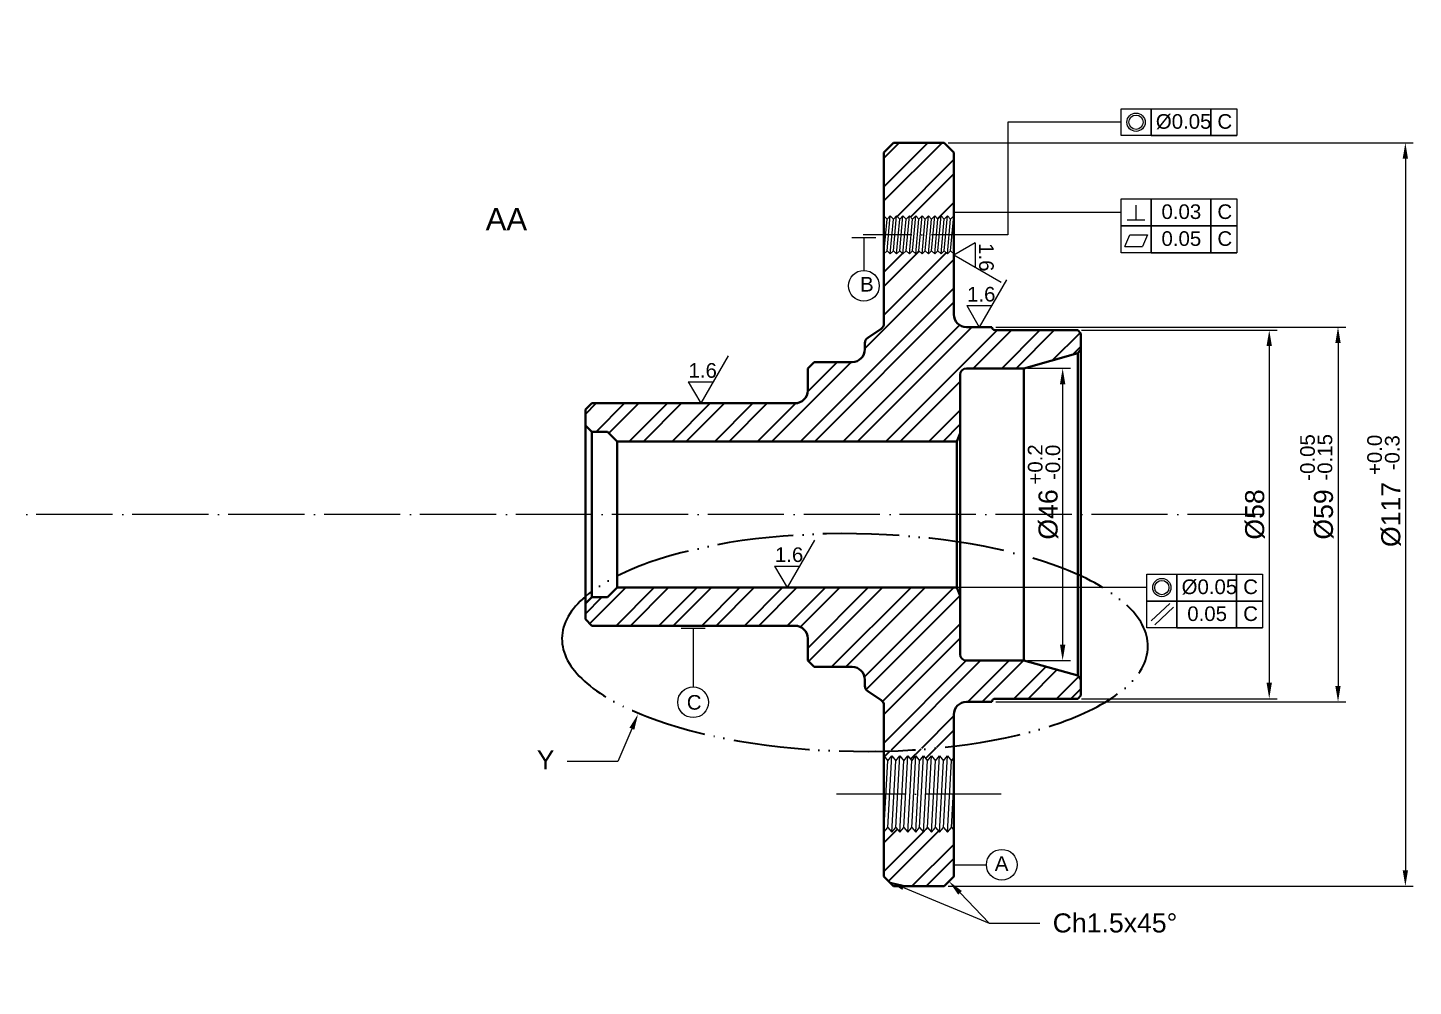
# Model space of a CAD drawing. Header units: millimetres. Extents: x 2429 to 3344, y 1091 to 1407.
# Drawn here: x 3106.1 to 3324.2, y 1251 to 1401.9 of the extents above; entities that cross this region are included whole.
import ezdxf
from ezdxf import colors
from ezdxf.entities.mleader import LeaderData, LeaderLine
from ezdxf.math import Vec2, Vec3

# ---------------------------------------------------------------- set-up
doc = ezdxf.new("R2010")
doc.units = ezdxf.units.MM
doc.linetypes.add('ACAD_ISO04W100', pattern=[30, 24, -3, 0, -3])
doc.linetypes.add('ACAD_ISO05W100', pattern=[33, 24, -3, 0, -3, 0, -3])
for name, color, linetype, lineweight in [('AM_0', 7, 'Continuous', 40), ('AM_4', 1, 'ACAD_ISO04W100', 25), ('AM_5', 3, 'Continuous', 25), ('AM_7', 4, 'Continuous', 35), ('AM_BOR', 2, 'ACAD_ISO05W100', 35)]:
    doc.layers.add(name, color=color, linetype=linetype, lineweight=lineweight)
doc.styles.get("Standard").update_dxf_attribs({"font": 'arial.ttf'})
doc.dimstyles.new('ISO-25', dxfattribs={"dimtxt": 3, "dimasz": 2.5, "dimexe": 1.25, "dimexo": 0.625, "dimtad": 1, "dimtxsty": 'Standard', "dimcen": 2.5, "dimadec": 0, "dimazin": 0, "dimtfac": 1, "dimtmove": 0, "dimatfit": 3, "dimfxl": 1, "dimarcsym": 0})

# ---------------------------------------------------------------- blocks, each defined once
blk = doc.blocks.new('*D98')
at = {"layer": 'AM_5', "color": 0, "lineweight": -2}
for p, q in [((3041.36, 1400.19), (3041.36, 1401.92)), ((2977.82, 1325.31), (2964.75, 1325.31))]:
    blk.add_line(p, q, dxfattribs=at)
blk.add_arc((3041.36, 1325.31), 75.37, 91.9007, 178.0993, dxfattribs=at)
at = {"layer": 'AM_5', "color": 0}
for points in [[(3038.86, 1401.05), (3038.87, 1400.21), (3041.36, 1400.67)], [(2966.45, 1327.8), (2965.62, 1327.81), (2966, 1325.31)]]:
    blk.add_solid(points, dxfattribs=at)
at = {"layer": 'Defpoints', "color": 0}
for p in [(3041.36, 1399.56), (3003.68, 1390.57), (2978.45, 1325.31), (3300.64, 1325.31), (3041.36, 1251.05)]:
    blk.add_point(p, dxfattribs=at)
at = {"layer": 'AM_5', "color": 0, "insert": (2986.55, 1380.12), "char_height": 3, "attachment_point": 5, "rotation": 45}
blk.add_mtext('90°', dxfattribs=at)
blk = doc.blocks.new('*D111')
at = {"layer": 'AM_5', "color": 0, "lineweight": -2}
for p, q in [((3251, 1383.81), (3324.21, 1383.81)), ((3322.96, 1381.31), (3322.96, 1269.31)), ((3251, 1266.81), (3324.21, 1266.81))]:
    blk.add_line(p, q, dxfattribs=at)
at = {"layer": 'AM_5', "color": 0}
for points in [[(3322.54, 1381.31), (3323.38, 1381.31), (3322.96, 1383.81)], [(3322.54, 1269.31), (3323.38, 1269.31), (3322.96, 1266.81)]]:
    blk.add_solid(points, dxfattribs=at)
at = {"layer": 'Defpoints', "color": 0}
for p in [(3250.38, 1383.81), (3250.38, 1266.81), (3322.96, 1266.81)]:
    blk.add_point(p, dxfattribs=at)
at = {"layer": 'AM_5', "color": 0, "insert": (3320.72, 1325.31), "char_height": 3, "attachment_point": 5, "rotation": 90}
blk.add_mtext('%%C117', dxfattribs=at)
blk = doc.blocks.new('*D112')
at = {"layer": 'AM_5', "color": 0, "lineweight": -2}
for p, q in [((3258.5, 1354.81), (3313.61, 1354.81)), ((3312.36, 1352.31), (3312.36, 1298.31)), ((3258.5, 1295.81), (3313.61, 1295.81))]:
    blk.add_line(p, q, dxfattribs=at)
at = {"layer": 'AM_5', "color": 0}
for points in [[(3311.94, 1352.31), (3312.77, 1352.31), (3312.36, 1354.81)], [(3311.94, 1298.31), (3312.77, 1298.31), (3312.36, 1295.81)]]:
    blk.add_solid(points, dxfattribs=at)
at = {"layer": 'Defpoints', "color": 0}
for p in [(3257.88, 1354.81), (3257.88, 1295.81), (3312.36, 1295.81)]:
    blk.add_point(p, dxfattribs=at)
at = {"layer": 'AM_5', "color": 0, "insert": (3310.12, 1325.31), "char_height": 3, "attachment_point": 5, "rotation": 90}
blk.add_mtext('%%C59', dxfattribs=at)
blk = doc.blocks.new('*D113')
at = {"layer": 'AM_5', "color": 0, "lineweight": -2}
for p, q in [((3272, 1354.31), (3302.78, 1354.31)), ((3301.53, 1351.81), (3301.53, 1298.81)), ((3272, 1296.31), (3302.78, 1296.31))]:
    blk.add_line(p, q, dxfattribs=at)
at = {"layer": 'AM_5', "color": 0}
for points in [[(3301.11, 1351.81), (3301.95, 1351.81), (3301.53, 1354.31)], [(3301.11, 1298.81), (3301.95, 1298.81), (3301.53, 1296.31)]]:
    blk.add_solid(points, dxfattribs=at)
at = {"layer": 'Defpoints', "color": 0}
for p in [(3271.38, 1354.31), (3271.38, 1296.31), (3301.53, 1296.31)]:
    blk.add_point(p, dxfattribs=at)
at = {"layer": 'AM_5', "color": 0, "insert": (3299.29, 1325.31), "char_height": 3, "attachment_point": 5, "rotation": 90}
blk.add_mtext('%%C58', dxfattribs=at)
blk = doc.blocks.new('*D114')
at = {"layer": 'AM_5', "color": 0, "lineweight": -2}
for p, q in [((3263.5, 1348.31), (3270.26, 1348.31)), ((3269.01, 1345.81), (3269.01, 1304.81)), ((3263.5, 1302.31), (3270.26, 1302.31))]:
    blk.add_line(p, q, dxfattribs=at)
at = {"layer": 'AM_5', "color": 0}
for points in [[(3268.59, 1345.81), (3269.43, 1345.81), (3269.01, 1348.31)], [(3268.59, 1304.81), (3269.43, 1304.81), (3269.01, 1302.31)]]:
    blk.add_solid(points, dxfattribs=at)
at = {"layer": 'Defpoints', "color": 0}
for p in [(3262.88, 1348.31), (3262.88, 1302.31), (3269.01, 1302.31)]:
    blk.add_point(p, dxfattribs=at)
at = {"layer": 'AM_5', "color": 0, "insert": (3266.77, 1325.31), "char_height": 3, "attachment_point": 5, "rotation": 90}
blk.add_mtext('%%C46', dxfattribs=at)

msp = doc.modelspace()

# ---------------------------------------------------------------- hatches: boundary and pattern name
at = {"layer": 'AM_7'}
h = msp.add_hatch(dxfattribs=at)
h.set_pattern_fill('ANSI32', color=256, scale=0.5, style=0)
h.set_pattern_definition([(45, (0, 28.606), (-3.367596, 3.367596), []), (45, (2.245, 28.606), (-3.367596, 3.367596), [])])
h.paths.add_polyline_path([(3251.876, 1382.305), (3250.376, 1383.805), (3242.376, 1383.805), (3240.876, 1382.305), (3240.876, 1372.305), (3241.376, 1371.805), (3241.876, 1372.305), (3242.376, 1371.805), (3242.876, 1372.305), (3243.376, 1371.805), (3243.876, 1372.305), (3244.376, 1371.805), (3244.876, 1372.305), (3245.376, 1371.805), (3245.876, 1372.305), (3246.376, 1371.805), (3246.876, 1372.305), (3247.376, 1371.805), (3247.876, 1372.305), (3248.376, 1371.805), (3248.876, 1372.305), (3249.376, 1371.805), (3249.876, 1372.305), (3250.376, 1371.805), (3250.876, 1372.305), (3251.376, 1371.805), (3251.876, 1372.305)])
h.paths.add_polyline_path([(3252.876, 1347.305, -0.4142136), (3253.876, 1348.305), (3262.876, 1348.305), (3271.395, 1350.672), (3271.876, 1351.305), (3271.876, 1353.805), (3271.376, 1354.305), (3258.376, 1354.305, -0.4142136), (3257.876, 1354.805), (3253.876, 1354.805, -0.4142136), (3251.876, 1356.805), (3251.876, 1366.305), (3251.376, 1366.805), (3250.876, 1366.305), (3250.376, 1366.805), (3249.876, 1366.305), (3249.376, 1366.805), (3248.876, 1366.305), (3248.376, 1366.805), (3247.876, 1366.305), (3247.376, 1366.805), (3246.876, 1366.305), (3246.376, 1366.805), (3245.876, 1366.305), (3245.376, 1366.805), (3244.876, 1366.305), (3244.376, 1366.805), (3243.876, 1366.305), (3243.376, 1366.805), (3242.876, 1366.305), (3242.376, 1366.805), (3241.876, 1366.305), (3241.376, 1366.805), (3240.876, 1366.305), (3240.876, 1355.341, -0.2507649), (3240.431, 1354.509), (3238.322, 1353.102, 0.2507649), (3237.876, 1352.27), (3237.876, 1351.305, -0.4142136), (3235.876, 1349.305), (3229.876, 1349.305), (3228.876, 1348.305), (3228.876, 1344.805, -0.4142136), (3226.876, 1342.805), (3194.876, 1342.805), (3193.876, 1341.805), (3193.876, 1339.305), (3194.876, 1338.305), (3197.376, 1338.305), (3198.876, 1336.805), (3252.376, 1336.805), (3252.876, 1338.105)])
edge = h.paths.add_edge_path()
edge.add_line((3252.876, 1312.505), (3252.376, 1313.805))
edge.add_line((3252.376, 1313.805), (3198.876, 1313.805))
edge.add_line((3198.876, 1313.805), (3197.376, 1312.305))
edge.add_line((3197.376, 1312.305), (3194.876, 1312.305))
edge.add_line((3194.876, 1312.305), (3193.876, 1311.305))
edge.add_line((3193.876, 1311.305), (3193.876, 1308.805))
edge.add_line((3193.876, 1308.805), (3194.876, 1307.805))
edge.add_line((3194.876, 1307.805), (3226.876, 1307.805))
edge.add_arc((3226.876, 1305.805), 2, 0, 90, ccw=False)
edge.add_line((3228.876, 1305.805), (3228.876, 1302.305))
edge.add_line((3228.876, 1302.305), (3229.876, 1301.305))
edge.add_line((3229.876, 1301.305), (3235.876, 1301.305))
edge.add_arc((3235.876, 1299.305), 2, 0, 90, ccw=False)
edge.add_line((3237.876, 1299.305), (3237.876, 1298.341))
edge.add_arc((3238.876, 1298.341), 1, 180, 236.30993)
edge.add_line((3238.322, 1297.509), (3240.431, 1296.102))
edge.add_arc((3239.876, 1295.27), 1, 0, 56.30993, ccw=False)
edge.add_line((3240.876, 1295.27), (3240.876, 1288.053))
edge.add_ellipse((3236.315, 1305.152), major_axis=(-46.124, 0.653), ratio=0.3712639, start_angle=95.97734, end_angle=110.01912)
edge.add_line((3251.876, 1288.839), (3251.876, 1293.805))
edge.add_arc((3253.876, 1293.805), 2, 90, 180, ccw=False)
edge.add_line((3253.876, 1295.805), (3257.876, 1295.805))
edge.add_arc((3258.376, 1295.805), 0.5, 90, 180, ccw=False)
edge.add_line((3258.376, 1296.305), (3271.376, 1296.305))
edge.add_line((3271.376, 1296.305), (3271.876, 1296.805))
edge.add_line((3271.876, 1296.805), (3271.876, 1299.305))
edge.add_line((3271.876, 1299.305), (3271.395, 1299.939))
edge.add_line((3271.395, 1299.939), (3262.876, 1302.305))
edge.add_line((3262.876, 1302.305), (3253.876, 1302.305))
edge.add_arc((3253.876, 1303.305), 1, 180, 270, ccw=False)
edge.add_line((3252.876, 1303.305), (3252.876, 1312.505))
edge = h.paths.add_edge_path()
edge.add_ellipse((3236.315, 1305.152), major_axis=(-46.124, 0.653), ratio=0.3712639, start_angle=95.97734, end_angle=110.01912, ccw=False)
edge.add_line((3240.876, 1288.053), (3240.876, 1287.305))
edge.add_line((3240.876, 1287.305), (3241.501, 1286.555))
edge.add_line((3241.501, 1286.555), (3242.126, 1287.305))
edge.add_line((3242.126, 1287.305), (3242.751, 1286.555))
edge.add_line((3242.751, 1286.555), (3243.376, 1287.305))
edge.add_line((3243.376, 1287.305), (3244.001, 1286.555))
edge.add_line((3244.001, 1286.555), (3244.626, 1287.305))
edge.add_line((3244.626, 1287.305), (3245.251, 1286.555))
edge.add_line((3245.251, 1286.555), (3245.876, 1287.305))
edge.add_line((3245.876, 1287.305), (3246.501, 1286.555))
edge.add_line((3246.501, 1286.555), (3247.126, 1287.305))
edge.add_line((3247.126, 1287.305), (3247.751, 1286.555))
edge.add_line((3247.751, 1286.555), (3248.376, 1287.305))
edge.add_line((3248.376, 1287.305), (3249.001, 1286.555))
edge.add_line((3249.001, 1286.555), (3249.626, 1287.305))
edge.add_line((3249.626, 1287.305), (3250.251, 1286.555))
edge.add_line((3250.251, 1286.555), (3250.876, 1287.305))
edge.add_line((3250.876, 1287.305), (3251.501, 1286.555))
edge.add_line((3251.501, 1286.555), (3251.876, 1287.005))
edge.add_line((3251.876, 1287.005), (3251.876, 1288.839))
h.paths.add_polyline_path([(3251.501, 1276.055), (3250.876, 1275.305), (3250.251, 1276.055), (3249.626, 1275.305), (3249.001, 1276.055), (3248.376, 1275.305), (3247.751, 1276.055), (3247.126, 1275.305), (3246.501, 1276.055), (3245.876, 1275.305), (3245.251, 1276.055), (3244.626, 1275.305), (3244.001, 1276.055), (3243.376, 1275.305), (3242.751, 1276.055), (3242.126, 1275.305), (3241.501, 1276.055), (3240.876, 1275.305), (3240.876, 1268.305), (3242.376, 1266.805), (3250.376, 1266.805), (3251.861, 1268.29), (3251.861, 1272.078), (3251.864, 1275.621)])

# ---------------------------------------------------------------- linework, layer by layer
at = {"layer": 'AM_0'}
for p, q in [((3240.876, 1382.305), (3242.376, 1383.805)), ((3250.376, 1383.805), (3242.376, 1383.805)), ((3250.376, 1383.805), (3251.876, 1382.305)), ((3240.876, 1382.305), (3240.876, 1355.341)), ((3251.876, 1382.305), (3251.876, 1356.805)), ((3257.876, 1354.805), (3253.876, 1354.805)), ((3257.876, 1354.805), (3257.876, 1354.805)), ((3240.431, 1354.509), (3238.322, 1353.102)), ((3271.376, 1354.305), (3258.376, 1354.305)), ((3271.376, 1354.305), (3271.876, 1353.805)), ((3271.876, 1353.805), (3271.876, 1325.305)), ((3237.876, 1352.27), (3237.876, 1351.305)), ((3262.876, 1348.305), (3271.395, 1350.672)), ((3271.876, 1351.305), (3271.395, 1350.672)), ((3271.395, 1350.672), (3271.395, 1325.305)), ((3229.876, 1349.305), (3228.876, 1348.305)), ((3228.876, 1348.305), (3228.876, 1344.805)), ((3229.876, 1349.305), (3235.876, 1349.305)), ((3253.876, 1348.305), (3262.876, 1348.305)), ((3262.876, 1348.305), (3262.876, 1325.305)), ((3252.876, 1347.305), (3252.876, 1325.305)), ((3194.876, 1342.805), (3193.876, 1341.805)), ((3193.876, 1341.805), (3193.876, 1325.305)), ((3194.876, 1342.805), (3226.876, 1342.805)), ((3193.876, 1339.305), (3194.876, 1338.305)), ((3197.376, 1338.305), (3194.876, 1338.305)), ((3194.876, 1338.305), (3194.876, 1325.305)), ((3198.876, 1336.805), (3197.376, 1338.305)), ((3252.376, 1336.805), (3252.876, 1338.105)), ((3252.876, 1336.805), (3252.876, 1338.105)), ((3252.376, 1336.805), (3198.876, 1336.805)), ((3198.876, 1336.805), (3198.876, 1325.305)), ((3252.376, 1336.805), (3252.376, 1325.305)), ((3252.876, 1336.805), (3252.876, 1325.305)), ((3193.876, 1308.805), (3193.876, 1325.305)), ((3194.876, 1312.305), (3194.876, 1325.305)), ((3198.876, 1313.805), (3198.876, 1325.305)), ((3252.376, 1313.805), (3252.376, 1325.305)), ((3252.876, 1303.305), (3252.876, 1325.305)), ((3252.876, 1313.805), (3252.876, 1325.305)), ((3262.876, 1302.305), (3262.876, 1325.305)), ((3271.395, 1299.939), (3271.395, 1325.305)), ((3271.876, 1296.805), (3271.876, 1325.305)), ((3198.876, 1313.805), (3197.376, 1312.305)), ((3252.376, 1313.805), (3198.876, 1313.805)), ((3252.376, 1313.805), (3252.876, 1312.505)), ((3252.876, 1313.805), (3252.876, 1312.505)), ((3193.876, 1311.305), (3194.876, 1312.305)), ((3197.376, 1312.305), (3194.876, 1312.305)), ((3194.876, 1307.805), (3193.876, 1308.805)), ((3194.876, 1307.805), (3226.876, 1307.805)), ((3228.876, 1302.305), (3228.876, 1305.805)), ((3229.876, 1301.305), (3228.876, 1302.305)), ((3253.876, 1302.305), (3262.876, 1302.305)), ((3262.876, 1302.305), (3271.395, 1299.939)), ((3229.876, 1301.305), (3235.876, 1301.305)), ((3237.876, 1298.341), (3237.876, 1299.305)), ((3271.876, 1299.305), (3271.395, 1299.939)), ((3240.431, 1296.102), (3238.322, 1297.509)), ((3257.876, 1295.805), (3253.876, 1295.805)), ((3257.876, 1295.805), (3257.876, 1295.805)), ((3271.376, 1296.305), (3258.376, 1296.305)), ((3271.376, 1296.305), (3271.876, 1296.805)), ((3240.876, 1268.305), (3240.876, 1295.27)), ((3251.876, 1268.305), (3251.876, 1293.805)), ((3240.876, 1268.305), (3242.376, 1266.805)), ((3250.376, 1266.805), (3251.876, 1268.305)), ((3250.376, 1266.805), (3242.376, 1266.805))]:
    msp.add_line(p, q, dxfattribs=at)
for centre, radius, start, end in [((3253.876, 1356.805), 2, 180, 270), ((3239.876, 1355.341), 1, 303.69007, 0), ((3258.376, 1354.805), 0.5, 180, 270), ((3238.876, 1352.27), 1, 123.69007, 180), ((3235.876, 1351.305), 2, 270, 0), ((3253.876, 1347.305), 1, 90, 180), ((3226.876, 1344.805), 2, 270, 0), ((3226.876, 1305.805), 2, 0, 90), ((3253.876, 1303.305), 1, 180, 270), ((3235.876, 1299.305), 2, 0, 90), ((3238.876, 1298.341), 1, 180, 236.30993), ((3239.876, 1295.27), 1, 0, 56.30993), ((3253.876, 1293.805), 2, 90, 180), ((3258.376, 1295.805), 0.5, 90, 180)]:
    msp.add_arc(centre, radius, start, end, dxfattribs=at)
at = {"layer": 'AM_4', "ltscale": 0.5}
for p, q in [((3260.367, 1369.305), (3237.587, 1369.305)), ((3300.642, 1325.305), (2978.446, 1325.305)), ((3259.343, 1281.305), (3233.41, 1281.305))]:
    msp.add_line(p, q, dxfattribs=at)
at = {"layer": 'AM_5'}
for p, q in [((3278.203, 1387.048), (3260.367, 1387.048)), ((3260.367, 1387.048), (3260.367, 1369.305)), ((3282.925, 1384.931), (3292.343, 1384.931)), ((3292.343, 1384.931), (3296.418, 1384.931)), ((3241.376, 1371.805), (3240.876, 1372.305)), ((3241.876, 1372.305), (3241.376, 1371.805)), ((3241.376, 1366.805), (3241.876, 1372.305)), ((3242.376, 1371.805), (3241.876, 1372.305)), ((3242.876, 1372.305), (3242.376, 1371.805)), ((3242.376, 1366.805), (3242.876, 1372.305)), ((3243.376, 1371.805), (3242.876, 1372.305)), ((3243.876, 1372.305), (3243.376, 1371.805)), ((3243.376, 1366.805), (3243.876, 1372.305)), ((3244.376, 1371.805), (3243.876, 1372.305)), ((3244.876, 1372.305), (3244.376, 1371.805)), ((3244.376, 1366.805), (3244.876, 1372.305)), ((3245.376, 1371.805), (3244.876, 1372.305)), ((3245.876, 1372.305), (3245.376, 1371.805)), ((3245.376, 1366.805), (3245.876, 1372.305)), ((3246.376, 1371.805), (3245.876, 1372.305)), ((3246.876, 1372.305), (3246.376, 1371.805)), ((3246.376, 1366.805), (3246.876, 1372.305)), ((3247.376, 1371.805), (3246.876, 1372.305)), ((3247.876, 1372.305), (3247.376, 1371.805)), ((3247.376, 1366.805), (3247.876, 1372.305)), ((3248.376, 1371.805), (3247.876, 1372.305)), ((3248.876, 1372.305), (3248.376, 1371.805)), ((3248.376, 1366.805), (3248.876, 1372.305)), ((3249.376, 1371.805), (3248.876, 1372.305)), ((3249.876, 1372.305), (3249.376, 1371.805)), ((3249.376, 1366.805), (3249.876, 1372.305)), ((3250.376, 1371.805), (3249.876, 1372.305)), ((3250.876, 1372.305), (3250.376, 1371.805)), ((3250.376, 1366.805), (3250.876, 1372.305)), ((3251.376, 1371.805), (3250.876, 1372.305)), ((3251.876, 1372.305), (3251.376, 1371.805)), ((3251.376, 1366.805), (3251.876, 1372.305)), ((3278.203, 1372.847), (3251.876, 1372.847)), ((3280.553, 1374.01), (3280.553, 1371.671)), ((3240.876, 1366.305), (3241.376, 1371.805)), ((3241.876, 1366.305), (3242.376, 1371.805)), ((3242.876, 1366.305), (3243.376, 1371.805)), ((3243.876, 1366.305), (3244.376, 1371.805)), ((3244.876, 1366.305), (3245.376, 1371.805)), ((3245.876, 1366.305), (3246.376, 1371.805)), ((3246.876, 1366.305), (3247.376, 1371.805)), ((3247.876, 1366.305), (3248.376, 1371.805)), ((3248.876, 1366.305), (3249.376, 1371.805)), ((3249.876, 1366.305), (3250.376, 1371.805)), ((3250.876, 1366.305), (3251.376, 1371.805)), ((3279.164, 1371.671), (3281.943, 1371.671)), ((3282.925, 1370.73), (3292.343, 1370.73)), ((3292.343, 1370.73), (3296.418, 1370.73)), ((3239.624, 1368.869), (3235.818, 1368.869)), ((3237.721, 1368.869), (3237.721, 1363.717)), ((3255.264, 1368.062), (3251.876, 1366.106)), ((3255.264, 1368.062), (3255.264, 1364.15)), ((3278.804, 1367.474), (3279.59, 1369.331)), ((3279.59, 1369.331), (3282.377, 1369.331)), ((3282.377, 1369.331), (3281.591, 1367.474)), ((3241.376, 1366.805), (3240.876, 1366.305)), ((3241.876, 1366.305), (3241.376, 1366.805)), ((3242.376, 1366.805), (3241.876, 1366.305)), ((3242.876, 1366.305), (3242.376, 1366.805)), ((3243.376, 1366.805), (3242.876, 1366.305)), ((3243.876, 1366.305), (3243.376, 1366.805)), ((3244.376, 1366.805), (3243.876, 1366.305)), ((3244.876, 1366.305), (3244.376, 1366.805)), ((3245.376, 1366.805), (3244.876, 1366.305)), ((3245.876, 1366.305), (3245.376, 1366.805)), ((3246.376, 1366.805), (3245.876, 1366.305)), ((3246.876, 1366.305), (3246.376, 1366.805)), ((3247.376, 1366.805), (3246.876, 1366.305)), ((3247.876, 1366.305), (3247.376, 1366.805)), ((3248.376, 1366.805), (3247.876, 1366.305)), ((3248.876, 1366.305), (3248.376, 1366.805)), ((3249.376, 1366.805), (3248.876, 1366.305)), ((3249.876, 1366.305), (3249.376, 1366.805)), ((3250.376, 1366.805), (3249.876, 1366.305)), ((3250.876, 1366.305), (3250.376, 1366.805)), ((3251.376, 1366.805), (3250.876, 1366.305)), ((3251.876, 1366.305), (3251.376, 1366.805)), ((3259.33, 1361.802), (3251.876, 1366.106)), ((3278.804, 1367.474), (3281.591, 1367.474)), ((3282.925, 1366.495), (3292.343, 1366.495)), ((3292.343, 1366.495), (3296.418, 1366.495)), ((3260.18, 1362.259), (3255.876, 1354.805)), ((3253.92, 1358.193), (3257.833, 1358.193)), ((3253.92, 1358.193), (3255.876, 1354.805)), ((3216.333, 1350.259), (3212.03, 1342.805)), ((3210.074, 1346.193), (3213.986, 1346.193)), ((3210.074, 1346.193), (3212.03, 1342.805)), ((3229.93, 1321.259), (3225.626, 1313.805)), ((3223.67, 1317.193), (3227.583, 1317.193)), ((3223.67, 1317.193), (3225.626, 1313.805)), ((3282.263, 1313.805), (3252.376, 1313.805)), ((3282.932, 1308.553), (3285.892, 1311.308)), ((3286.986, 1311.688), (3296.404, 1311.688)), ((3296.404, 1311.688), (3300.479, 1311.688)), ((3283.504, 1307.938), (3286.464, 1310.694)), ((3212.742, 1307.336), (3208.937, 1307.336)), ((3210.839, 1307.336), (3210.839, 1298.169)), ((3286.986, 1307.453), (3296.404, 1307.453)), ((3296.404, 1307.453), (3300.479, 1307.453)), ((3240.876, 1287.305), (3241.501, 1286.555)), ((3241.501, 1286.555), (3242.126, 1287.305)), ((3241.501, 1276.055), (3242.126, 1287.305)), ((3242.126, 1287.305), (3242.751, 1286.555)), ((3242.751, 1286.555), (3243.376, 1287.305)), ((3242.751, 1276.055), (3243.376, 1287.305)), ((3243.376, 1287.305), (3244.001, 1286.555)), ((3244.001, 1286.555), (3244.626, 1287.305)), ((3244.001, 1276.055), (3244.626, 1287.305)), ((3244.626, 1287.305), (3245.251, 1286.555)), ((3245.251, 1286.555), (3245.876, 1287.305)), ((3245.251, 1276.055), (3245.876, 1287.305)), ((3245.876, 1287.305), (3246.501, 1286.555)), ((3246.501, 1286.555), (3247.126, 1287.305)), ((3246.501, 1276.055), (3247.126, 1287.305)), ((3247.126, 1287.305), (3247.751, 1286.555)), ((3247.751, 1286.555), (3248.376, 1287.305)), ((3247.751, 1276.055), (3248.376, 1287.305)), ((3248.376, 1287.305), (3249.001, 1286.555)), ((3249.001, 1286.555), (3249.626, 1287.305)), ((3249.001, 1276.055), (3249.626, 1287.305)), ((3249.626, 1287.305), (3250.251, 1286.555)), ((3250.251, 1286.555), (3250.876, 1287.305)), ((3250.251, 1276.055), (3250.876, 1287.305)), ((3250.876, 1287.305), (3251.501, 1286.555)), ((3251.501, 1286.555), (3251.876, 1287.005)), ((3240.876, 1275.305), (3241.501, 1286.555)), ((3242.126, 1275.305), (3242.751, 1286.555)), ((3243.376, 1275.305), (3244.001, 1286.555)), ((3244.626, 1275.305), (3245.251, 1286.555)), ((3245.876, 1275.305), (3246.501, 1286.555)), ((3247.126, 1275.305), (3247.751, 1286.555)), ((3248.376, 1275.305), (3249.001, 1286.555)), ((3249.626, 1275.305), (3250.251, 1286.555)), ((3250.876, 1275.305), (3251.501, 1286.555)), ((3251.501, 1276.055), (3251.876, 1282.805)), ((3240.876, 1275.305), (3241.501, 1276.055)), ((3241.501, 1276.055), (3242.126, 1275.305)), ((3242.126, 1275.305), (3242.751, 1276.055)), ((3242.751, 1276.055), (3243.376, 1275.305)), ((3243.376, 1275.305), (3244.001, 1276.055)), ((3244.001, 1276.055), (3244.626, 1275.305)), ((3244.626, 1275.305), (3245.251, 1276.055)), ((3245.251, 1276.055), (3245.876, 1275.305)), ((3245.876, 1275.305), (3246.501, 1276.055)), ((3246.501, 1276.055), (3247.126, 1275.305)), ((3247.126, 1275.305), (3247.751, 1276.055)), ((3247.751, 1276.055), (3248.376, 1275.305)), ((3248.376, 1275.305), (3249.001, 1276.055)), ((3249.001, 1276.055), (3249.626, 1275.305)), ((3249.626, 1275.305), (3250.251, 1276.055)), ((3250.251, 1276.055), (3250.876, 1275.305)), ((3250.876, 1275.305), (3251.501, 1276.055)), ((3251.501, 1276.055), (3251.876, 1275.605)), ((3251.861, 1272.078), (3251.861, 1268.273)), ((3251.861, 1270.175), (3257.013, 1270.175))]:
    msp.add_line(p, q, dxfattribs=at)
for points in [[(3278.203, 1389.166), (3282.925, 1389.166), (3282.925, 1384.931), (3278.203, 1384.931)], [(3282.925, 1389.166), (3292.343, 1389.166), (3292.343, 1384.931), (3282.925, 1384.931)], [(3292.343, 1389.166), (3296.418, 1389.166), (3296.418, 1384.931), (3292.343, 1384.931)], [(3278.203, 1374.964), (3282.925, 1374.964), (3282.925, 1370.73), (3278.203, 1370.73)], [(3282.925, 1374.964), (3292.343, 1374.964), (3292.343, 1370.73), (3282.925, 1370.73)], [(3292.343, 1374.964), (3296.418, 1374.964), (3296.418, 1370.73), (3292.343, 1370.73)], [(3278.203, 1370.73), (3282.925, 1370.73), (3282.925, 1366.495), (3278.203, 1366.495)], [(3282.925, 1370.73), (3292.343, 1370.73), (3292.343, 1366.495), (3282.925, 1366.495)], [(3292.343, 1370.73), (3296.418, 1370.73), (3296.418, 1366.495), (3292.343, 1366.495)], [(3282.263, 1315.923), (3286.986, 1315.923), (3286.986, 1311.688), (3282.263, 1311.688)], [(3286.986, 1315.923), (3296.404, 1315.923), (3296.404, 1311.688), (3286.986, 1311.688)], [(3296.404, 1315.923), (3300.479, 1315.923), (3300.479, 1311.688), (3296.404, 1311.688)], [(3282.263, 1311.688), (3286.986, 1311.688), (3286.986, 1307.453), (3282.263, 1307.453)], [(3286.986, 1311.688), (3296.404, 1311.688), (3296.404, 1307.453), (3286.986, 1307.453)], [(3296.404, 1311.688), (3300.479, 1311.688), (3300.479, 1307.453), (3296.404, 1307.453)]]:
    msp.add_lwpolyline(points, close=True, dxfattribs=at)
for centre, radius in [((3280.564, 1387.048), 1.441), ((3280.564, 1387.048), 1.125), ((3237.721, 1361.297), 2.42), ((3284.624, 1313.805), 1.441), ((3284.624, 1313.805), 1.125), ((3210.839, 1295.749), 2.42), ((3259.433, 1270.176), 2.42)]:
    msp.add_circle(centre, radius, dxfattribs=at)
at = {"layer": 'AM_BOR', "ltscale": 0.5, "extrusion": (0, 0, -1)}
msp.add_ellipse((3236.315, 1305.152), major_axis=(-46.124, 0.653), ratio=0.3712639, dxfattribs=at)

# ---------------------------------------------------------------- texts
at = {"layer": 'AM_5', "attachment_point": 1}
for s, width, insert, char_height in [('%%C0.05', 18.23779, (3283.678, 1388.318), 2.3), ('C', 18.23779, (3293.374, 1388.318), 2.3), ('AA', 12.46166, (3178.183, 1373.541), 3.5), (' 0.03', 18.23779, (3283.678, 1374.117), 2.3), ('C', 18.23779, (3293.374, 1374.117), 2.3), (' 0.05', 18.23779, (3283.678, 1369.882), 2.3), ('C', 18.23779, (3293.374, 1369.882), 2.3), ('B', 18.23779, (3237.121, 1362.698), 2.3), ('1.6', 18.23779, (3253.963, 1361.128), 2.3), ('1.6', 18.23779, (3210.116, 1349.128), 2.3), ('1.6', 18.23779, (3223.713, 1320.128), 2.3), ('%%C0.05', 18.23779, (3287.739, 1315.075), 2.3), ('C', 18.23779, (3297.434, 1315.075), 2.3), (' 0.05', 18.23779, (3287.739, 1310.84), 2.3), ('C', 18.23779, (3297.434, 1310.84), 2.3), ('C', 18.23779, (3209.843, 1296.885), 2.3), ('A', 18.23779, (3258.328, 1271.515), 2.3)]:
    msp.add_mtext_dynamic_manual_height_columns(s, width=width, gutter_width=12.5, heights=[0], dxfattribs=dict(at, insert=insert, char_height=char_height))
at = {"layer": 'AM_5', "char_height": 2.3, "attachment_point": 1}
for s, insert, rotation in [('1.6', (3258.162, 1368.019), 270), ('-0.05', (3306.404, 1330.614), 90), ('-0.15', (3309.149, 1330.644), 90), ('+0.0', (3316.96, 1331.51), 90), ('-0.3', (3319.748, 1332.255), 90), ('+0.2', (3263.534, 1330.012), 90), ('-0.0', (3266.322, 1330.757), 90)]:
    msp.add_mtext_dynamic_manual_height_columns(s, width=18.23779, gutter_width=12.5, heights=[0], dxfattribs=dict(at, insert=insert, rotation=rotation))

# ---------------------------------------------------------------- dimensions: what is measured, and where the dimension line sits
at = {"layer": 'AM_5'}
dim = msp.add_angular_dim_2l(base=(3003.679, 1390.574), line1=((3300.642, 1325.305), (2978.446, 1325.305)), line2=((3041.362, 1251.046), (3041.362, 1399.565)), dimstyle='ISO-25', dxfattribs=at)
dim.commit()
dim.dimension.update_dxf_attribs({"geometry": '*D98', "text_midpoint": (2986.546, 1380.122)})
for base, p1, p2, text, picture, middle in [((3322.959, 1266.805), (3250.376, 1383.805), (3250.376, 1266.805), '%%C117', '*D111', (3320.718, 1325.305)), ((3312.358, 1295.805), (3257.876, 1354.805), (3257.876, 1295.805), '%%C59', '*D112', (3310.118, 1325.305)), ((3301.531, 1296.305), (3271.376, 1354.305), (3271.376, 1296.305), '%%C58', '*D113', (3299.29, 1325.305))]:
    dim = msp.add_linear_dim(base=base, p1=p1, p2=p2, angle=90, text=text, dimstyle='ISO-25', dxfattribs=at)
    dim.commit()
    dim.dimension.update_dxf_attribs({"geometry": picture, "text_midpoint": middle})
dim = msp.add_linear_dim(base=(3269.009, 1302.305), p1=(3262.876, 1348.305), p2=(3262.876, 1302.305), angle=90, text='%%C46', dimstyle='ISO-25', dxfattribs=at)
dim.commit()
dim.dimension.update_dxf_attribs({"geometry": '*D114', "text_midpoint": (3269.009, 1325.305), "dimtype": 160})

# ---------------------------------------------------------------- leaders
ml = msp.add_multileader_mtext('Standard', dxfattribs=at)
ml.set_content('Y', color=256)
ml.set_leader_properties()
ml.build(insert=Vec2(0, 0))
ml.multileader.update_dxf_attribs({"arrow_head_size": 2.5})
ctx = ml.context
ctx.base_point, ctx.char_height, ctx.arrow_head_size, ctx.plane_origin = Vec3(3184.262, 1286.402), 3, 2.5, Vec3(3202.174, 1293.889)
ctx.text_align_type = 2
notes = []
notes.append((ctx, [(0, (1, 1, 0), (3199.012, 1286.402), (-1, 0), 8, [(0, [(3202.174, 1293.889)], 0, [])])]))
ctx.mtext.insert, ctx.mtext.alignment, ctx.mtext.flow_direction = Vec3(3189.012, 1288.202), 3, 5
ml = msp.add_multileader_mtext('Standard', dxfattribs=at)
ml.set_content('  ', color=256)
ml.set_leader_properties()
ml.build(insert=Vec2(0, 0))
ml.multileader.update_dxf_attribs({"arrow_head_size": 2.5})
ctx = ml.context
ctx.base_point, ctx.char_height, ctx.arrow_head_size, ctx.plane_origin = Vec3(3265.443, 1260.993), 3, 2.5, Vec3(3241.626, 1267.555)
notes.append((ctx, [(0, (1, 1, 0), (3257.443, 1260.993), (1, 0), 8, [(0, [(3241.626, 1267.555)], 0, [])])]))
ctx.mtext.insert, ctx.mtext.flow_direction = Vec3(3267.443, 1262.493), 5
ml = msp.add_multileader_mtext('Standard', dxfattribs=at)
ml.set_content('Ch1.5x45%%D', color=256)
ml.set_leader_properties()
ml.build(insert=Vec2(0, 0))
ml.multileader.update_dxf_attribs({"arrow_head_size": 2.5})
ctx = ml.context
ctx.base_point, ctx.char_height, ctx.arrow_head_size, ctx.plane_origin = Vec3(3265.443, 1260.993), 3, 2.5, Vec3(3251.126, 1267.555)
notes.append((ctx, [(0, (1, 1, 0), (3257.443, 1260.993), (1, 0), 8, [(0, [(3251.126, 1267.555)], 0, [])])]))
ctx.mtext.insert, ctx.mtext.flow_direction = Vec3(3267.443, 1262.518), 5
for ctx, leaders in notes:
    for number, flags, end, landing, length, lines in leaders:
        leader = LeaderData()
        leader.index, (leader.has_last_leader_line, leader.has_dogleg_vector, leader.attachment_direction) = number, flags
        leader.last_leader_point, leader.dogleg_vector, leader.dogleg_length = Vec3(end), Vec3(landing), length
        for number, points, colour, breaks in lines:
            line = LeaderLine()
            line.index, line.vertices, line.color, line.breaks = number, Vec3.list(points), colors.encode_raw_color(colour), breaks
            leader.lines.append(line)
        ctx.leaders.append(leader)

doc.saveas('drawing.dxf')
